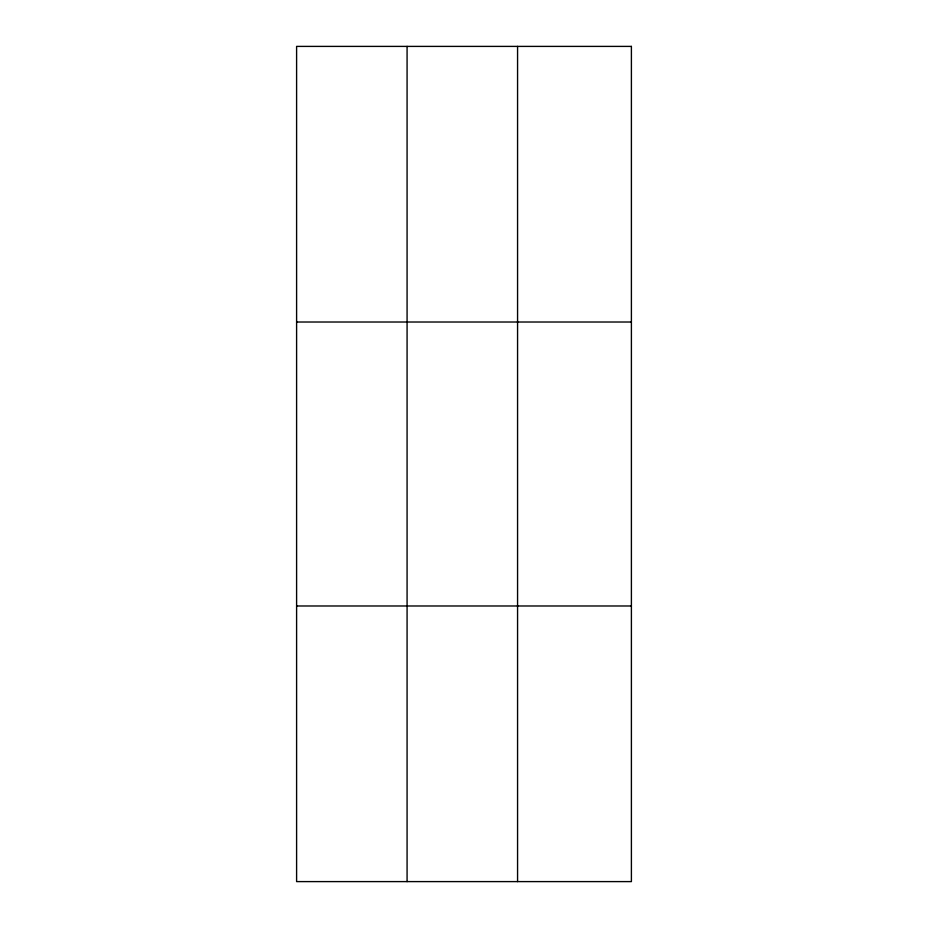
<?xml version="1.0" encoding="UTF-8"?>
<svg xmlns="http://www.w3.org/2000/svg" width="928" height="928" viewBox="0 0 928 928"><rect width="100%" height="100%" fill="white"/><g stroke="black" fill="none" stroke-linecap="round" stroke-linejoin="round"><path stroke-width="1.39" d="M407.079 46.4L407.079 881.6M517.569 46.4L517.569 881.6M296.6 322.016L631.4 322.016M296.6 605.984L631.4 605.984M631.4 46.4L631.4 881.6L296.6 881.6L296.6 46.4L631.4 46.4"/></g></svg>
